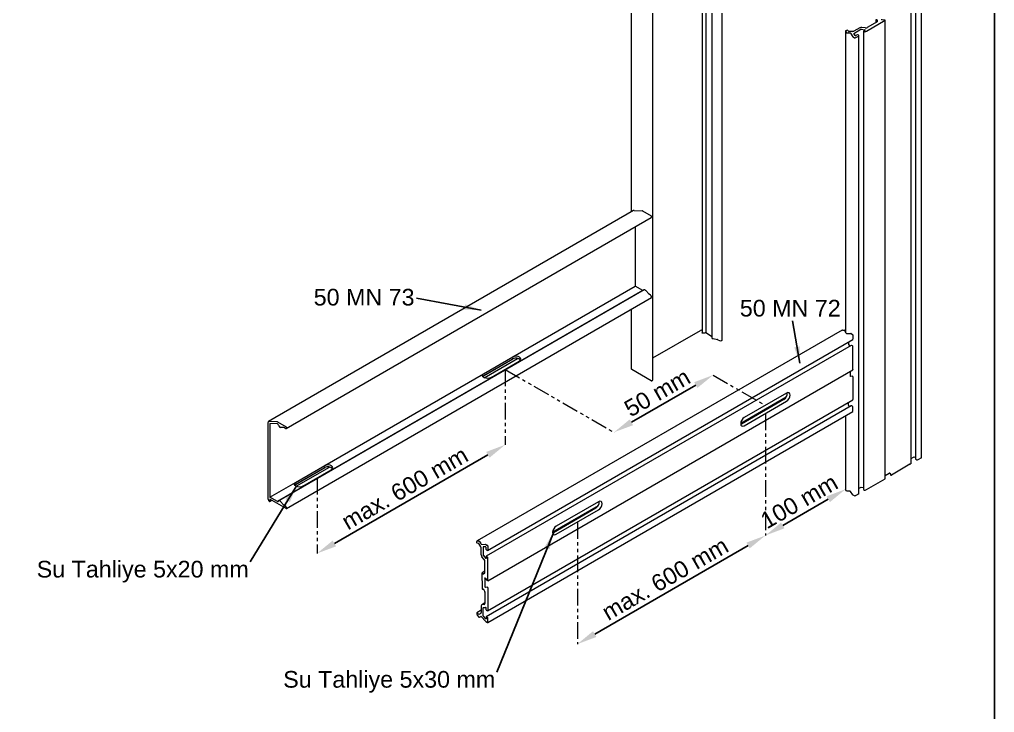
# Model space of a CAD drawing. Header units: millimetres. Extents: x 11061 to 11691, y 1937 to 2234.
# Drawn here: x 11544.6 to 11691, y 2077.5 to 2181.5 of the extents above; entities that cross this region are included whole.
import ezdxf

# ---------------------------------------------------------------- set-up
doc = ezdxf.new("R2010")
doc.units = ezdxf.units.MM
doc.linetypes.add('PHANTOM', pattern=[0.5, 0.25, -0.05, 0.05, -0.05, 0.05, -0.05])
doc.layers.add('ANTET', color=7, linetype='Continuous')
doc.dimstyles.new('ISO-25', dxfattribs={"dimtxt": 2.5, "dimasz": 2.5, "dimexe": 1.25, "dimexo": 0.625, "dimtad": 1, "dimtxsty": 'Standard', "dimcen": 2.5, "dimadec": 0, "dimazin": 0, "dimtfac": 1, "dimtmove": 0, "dimatfit": 3, "dimfxl": 1, "dimarcsym": 0})
doc.dimstyles.new('ISO-25$0', dxfattribs={"dimtxt": 2.5, "dimasz": 2.5, "dimexe": 1.25, "dimexo": 0.625, "dimtad": 1, "dimtxsty": 'Standard', "dimcen": 2.5, "dimadec": 0, "dimazin": 0, "dimtfac": 1, "dimtmove": 0, "dimatfit": 3, "dimfxl": 1, "dimarcsym": 0})

# ---------------------------------------------------------------- blocks, each defined once
blk = doc.blocks.new('*D38')
at = {"color": 0, "linetype": 'Continuous', "lineweight": -2}
for p, q in [((11668.61, 2110.99), (11668.61, 2110.99)), ((11659.17, 2105.54), (11666.01, 2109.49)), ((11656.57, 2104.04), (11656.57, 2104.04))]:
    blk.add_line(p, q, dxfattribs=at)
at = {"color": 0}
for points in [[(11666.26, 2109.05), (11665.76, 2109.92), (11668.61, 2110.99)], [(11658.92, 2105.97), (11659.42, 2105.11), (11656.57, 2104.04)]]:
    blk.add_solid(points, dxfattribs=at)
at = {"layer": 'Defpoints', "color": 0}
for p in [(11668.61, 2110.99), (11668.61, 2110.99), (11656.57, 2104.04)]:
    blk.add_point(p, dxfattribs=at)
at = {"color": 0, "lineweight": 15, "insert": (11661.64, 2109.16), "char_height": 2.5, "attachment_point": 5, "rotation": 29.9973}
blk.add_mtext('{\\fArial|b0|i0|c0|p0;100 mm}', dxfattribs=at)
blk = doc.blocks.new('*D39')
at = {"color": 0, "linetype": 'Continuous', "lineweight": -2}
for p, q in [((11656.57, 2104.04), (11656.57, 2104.04)), ((11630.94, 2089.24), (11653.97, 2102.54)), ((11628.34, 2087.74), (11628.34, 2087.74))]:
    blk.add_line(p, q, dxfattribs=at)
at = {"color": 0}
for points in [[(11654.22, 2102.11), (11653.73, 2102.97), (11656.57, 2104.04)], [(11630.69, 2089.68), (11631.19, 2088.81), (11628.34, 2087.74)]]:
    blk.add_solid(points, dxfattribs=at)
at = {"layer": 'Defpoints', "color": 0}
for p in [(11656.57, 2104.04), (11656.57, 2104.04), (11628.34, 2087.74)]:
    blk.add_point(p, dxfattribs=at)
at = {"color": 0, "lineweight": 15, "insert": (11641.51, 2097.54), "char_height": 2.5, "attachment_point": 5, "rotation": 29.9973}
blk.add_mtext('{\\fArial|b0|i0|c0|p0;max. 600 mm}', dxfattribs=at)
blk = doc.blocks.new('*D40')
at = {"color": 0, "linetype": 'Continuous', "lineweight": -2}
for p, q in [((11648.72, 2128.11), (11648.72, 2128.11)), ((11636.45, 2121.03), (11646.12, 2126.61)), ((11633.85, 2119.53), (11633.85, 2119.53))]:
    blk.add_line(p, q, dxfattribs=at)
at = {"color": 0}
for points in [[(11646.37, 2126.18), (11645.87, 2127.04), (11648.72, 2128.11)], [(11636.2, 2121.46), (11636.7, 2120.59), (11633.85, 2119.53)]]:
    blk.add_solid(points, dxfattribs=at)
at = {"layer": 'Defpoints', "color": 0}
for p in [(11648.72, 2128.11), (11648.72, 2128.11), (11633.85, 2119.53)]:
    blk.add_point(p, dxfattribs=at)
at = {"color": 0, "lineweight": 15, "insert": (11640.33, 2125.46), "char_height": 2.5, "attachment_point": 5, "rotation": 29.9973}
blk.add_mtext('{\\fArial|b0|i0|c0|p0;50 mm}', dxfattribs=at)
blk = doc.blocks.new('*D41')
at = {"color": 0, "linetype": 'Continuous', "lineweight": -2}
for p, q in [((11617.5, 2117.65), (11617.5, 2117.65)), ((11591.86, 2102.85), (11614.9, 2116.15)), ((11589.26, 2101.35), (11589.26, 2101.35))]:
    blk.add_line(p, q, dxfattribs=at)
at = {"color": 0}
for points in [[(11615.15, 2115.71), (11614.65, 2116.58), (11617.5, 2117.65)], [(11591.61, 2103.28), (11592.11, 2102.41), (11589.26, 2101.35)]]:
    blk.add_solid(points, dxfattribs=at)
at = {"layer": 'Defpoints', "color": 0}
for p in [(11617.5, 2117.65), (11617.5, 2117.65), (11589.26, 2101.35)]:
    blk.add_point(p, dxfattribs=at)
at = {"color": 0, "lineweight": 15, "insert": (11602.43, 2111.14), "char_height": 2.5, "attachment_point": 5, "rotation": 29.9973}
blk.add_mtext('{\\fArial|b0|i0|c0|p0;max. 600 mm}', dxfattribs=at)
blk = doc.blocks.new('MN50.S.1')
at = {"color": 252}
blk.add_lwpolyline([(9907.25, 888.56), (9907.25, 1185.56), (10117.25, 1185.56), (10117.25, 888.56)], close=True, dxfattribs=at)

msp = doc.modelspace()

# ---------------------------------------------------------------- linework, layer by layer
at = {"color": 7, "linetype": 'Continuous', "lineweight": 15}
for p, q in [((11647.059, 2202.934), (11647.059, 2134.446)), ((11647.607, 2202.971), (11647.607, 2134.482)), ((11648.516, 2202.224), (11648.516, 2133.735)), ((11650.064, 2133.343), (11650.064, 2201.832)), ((11636.424, 2197.546), (11636.424, 2152.59)), ((11639.648, 2127.373), (11639.648, 2195.862)), ((11679.128, 2184.225), (11679.128, 2115.491)), ((11679.991, 2115.724), (11679.991, 2184.458)), ((11678.457, 2114.863), (11678.457, 2183.597)), ((11674.543, 2181.298), (11671.743, 2179.682)), ((11673.325, 2181.085), (11671.851, 2180.234)), ((11673.125, 2181.445), (11673.125, 2180.97)), ((11673.283, 2181.41), (11673.185, 2181.41)), ((11673.343, 2181.376), (11673.343, 2181.11)), ((11674.516, 2181.356), (11674.047, 2181.429)), ((11674.56, 2112.589), (11674.56, 2181.323)), ((11668.607, 2179.721), (11668.607, 2134.533)), ((11668.616, 2179.692), (11668.748, 2179.483)), ((11668.821, 2179.881), (11668.651, 2179.783)), ((11669.028, 2179.696), (11668.919, 2179.868)), ((11669.653, 2179.674), (11669.084, 2179.674)), ((11669.856, 2179.376), (11670.91, 2179.985)), ((11670.736, 2180.227), (11669.865, 2179.724)), ((11670.968, 2179.994), (11671.504, 2179.911)), ((11671.561, 2180.189), (11671.025, 2180.272)), ((11671.279, 2179.694), (11671.279, 2110.96)), ((11671.297, 2179.718), (11671.53, 2179.853)), ((11671.431, 2179.592), (11671.297, 2179.669)), ((11671.739, 2179.68), (11671.552, 2179.589)), ((11668.832, 2179.448), (11669.222, 2179.448)), ((11669.363, 2179.391), (11669.692, 2178.868)), ((11669.727, 2178.837), (11669.961, 2178.702)), ((11670.023, 2179.053), (11669.842, 2179.34)), ((11670.045, 2178.702), (11670.427, 2178.922)), ((11670.364, 2179.18), (11670.122, 2179.04)), ((11670.431, 2178.925), (11670.587, 2179.032)), ((11670.582, 2179.102), (11670.449, 2179.18)), ((11670.608, 2110.332), (11670.608, 2179.066)), ((11636.787, 2152.8), (11581.971, 2121.155)), ((11636.847, 2152.814), (11638.047, 2152.767)), ((11638.137, 2152.738), (11639.44, 2151.986)), ((11639.482, 2151.913), (11639.482, 2151.851)), ((11584.617, 2120.097), (11639.432, 2151.741)), ((11637, 2150.337), (11637, 2141.44)), ((11638.146, 2140.779), (11583.331, 2109.134)), ((11638.357, 2140.879), (11583.542, 2109.235)), ((11618.649, 2130.846), (11637, 2141.44)), ((11638.146, 2140.779), (11637, 2141.44)), ((11639.055, 2140.277), (11638.596, 2140.79)), ((11639.312, 2140.118), (11639.1, 2140.24)), ((11584.655, 2108.091), (11639.47, 2139.735)), ((11639.482, 2139.762), (11639.482, 2139.824)), ((11636.424, 2137.977), (11636.424, 2129.057)), ((11668.104, 2134.858), (11613.289, 2103.214)), ((11639.648, 2130.671), (11646.822, 2134.813)), ((11647.034, 2134.813), (11647.059, 2134.799)), ((11647.458, 2134.411), (11647.119, 2134.411)), ((11647.607, 2134.482), (11647.501, 2134.421)), ((11647.607, 2134.482), (11648.497, 2133.969)), ((11668.134, 2134.865), (11668.381, 2134.855)), ((11668.453, 2134.799), (11668.648, 2134.462)), ((11668.767, 2134.368), (11669.385, 2134.344)), ((11669.43, 2134.33), (11669.664, 2134.195)), ((11614.857, 2101.808), (11669.673, 2133.452)), ((11648.714, 2133.572), (11649.387, 2133.431)), ((11649.442, 2133.411), (11649.654, 2133.288)), ((11649.993, 2133.288), (11650.046, 2133.319)), ((11669.027, 2133.08), (11669.027, 2132.731)), ((11669.706, 2133.677), (11669.691, 2133.487)), ((11669.706, 2134.122), (11669.706, 2133.681)), ((11669.464, 2132.557), (11614.649, 2100.913)), ((11669.048, 2132.676), (11669.246, 2132.431)), ((11669.628, 2132.477), (11669.494, 2132.554)), ((11669.706, 2132.166), (11669.691, 2132.373)), ((11669.706, 2128.928), (11669.706, 2132.162)), ((11614.236, 2128.299), (11618.649, 2130.846)), ((11614.236, 2128.005), (11618.649, 2130.552)), ((11614.314, 2128.058), (11618.557, 2130.507)), ((11614.362, 2127.714), (11619.366, 2130.603)), ((11615.375, 2127.74), (11619.618, 2130.189)), ((11614.879, 2097.257), (11669.694, 2128.901)), ((11639.44, 2127.245), (11636.512, 2128.935)), ((11669.282, 2128.663), (11669.282, 2127.982)), ((11590.416, 2114.548), (11614.236, 2128.299)), ((11614.139, 2127.899), (11614.236, 2128.005)), ((11639.578, 2127.275), (11639.525, 2127.245)), ((11669.642, 2127.93), (11669.345, 2127.903)), ((11669.706, 2127.851), (11669.706, 2124.617)), ((11659.755, 2125.413), (11653.391, 2121.739)), ((11614.857, 2092.744), (11669.673, 2124.389)), ((11659.671, 2124.772), (11652.861, 2120.841)), ((11659.331, 2124.433), (11652.967, 2120.759)), ((11653.391, 2120.514), (11659.755, 2124.188)), ((11669.027, 2123.614), (11669.027, 2124.016)), ((11669.706, 2124.613), (11669.691, 2124.423)), ((11669.464, 2123.493), (11614.649, 2091.849)), ((11614.879, 2090.986), (11669.694, 2122.63)), ((11669.229, 2123.358), (11669.052, 2123.556)), ((11669.628, 2123.413), (11669.494, 2123.49)), ((11669.706, 2123.103), (11669.691, 2123.309)), ((11669.706, 2122.657), (11669.706, 2123.098)), ((11581.909, 2109.465), (11581.909, 2121.018)), ((11582.032, 2121.169), (11583.232, 2121.123)), ((11583.322, 2121.094), (11584.625, 2120.342)), ((11668.607, 2122.002), (11668.607, 2110.988)), ((11583.331, 2120.795), (11582.185, 2120.839)), ((11582.185, 2120.839), (11582.185, 2109.796)), ((11583.529, 2120.474), (11583.411, 2120.705)), ((11584.24, 2120.246), (11583.781, 2120.264)), ((11584.497, 2120.109), (11584.285, 2120.232)), ((11584.667, 2120.268), (11584.667, 2120.207)), ((11652.967, 2120.759), (11652.87, 2120.714)), ((11678.457, 2115.608), (11678.805, 2115.809)), ((11678.868, 2115.817), (11679.128, 2115.762)), ((11679.146, 2115.467), (11679.28, 2115.39)), ((11679.401, 2115.387), (11679.588, 2115.477)), ((11679.591, 2115.479), (11679.973, 2115.7)), ((11586.004, 2112), (11590.416, 2114.548)), ((11586.004, 2111.707), (11590.416, 2114.254)), ((11586.082, 2111.759), (11590.324, 2114.209)), ((11586.129, 2111.416), (11591.133, 2114.304)), ((11587.142, 2111.441), (11591.385, 2113.89)), ((11678.276, 2114.72), (11675.476, 2113.103)), ((11678.436, 2114.83), (11678.28, 2114.722)), ((11671.743, 2110.948), (11674.543, 2112.565)), ((11674.56, 2113.065), (11675.15, 2113.405)), ((11675.25, 2113.389), (11675.376, 2113.119)), ((11582.185, 2109.796), (11586.004, 2112)), ((11585.907, 2111.6), (11586.004, 2111.707)), ((11668.748, 2110.749), (11668.616, 2110.958)), ((11670.91, 2111.251), (11670.608, 2111.077)), ((11671.279, 2111.212), (11670.968, 2111.26)), ((11671.297, 2110.936), (11671.431, 2110.859)), ((11671.552, 2110.856), (11671.739, 2110.946)), ((11582.173, 2109.132), (11582.5, 2109.321)), ((11583.331, 2109.134), (11582.185, 2109.796)), ((11584.625, 2108.094), (11582.185, 2109.502)), ((11582.185, 2109.502), (11582.185, 2109.159)), ((11669.222, 2110.715), (11668.832, 2110.715)), ((11669.692, 2110.135), (11669.363, 2110.658)), ((11669.961, 2109.968), (11669.727, 2110.103)), ((11670.427, 2110.189), (11670.045, 2109.968)), ((11670.587, 2110.299), (11670.431, 2110.191)), ((11582.079, 2109.171), (11582.143, 2109.135)), ((11583.331, 2109.134), (11583.331, 2109.134)), ((11583.529, 2109.227), (11583.411, 2109.132)), ((11584.24, 2108.633), (11583.781, 2109.146)), ((11584.497, 2108.473), (11584.285, 2108.596)), ((11584.667, 2108.118), (11584.667, 2108.18)), ((11631.438, 2108.474), (11624.628, 2104.542)), ((11631.098, 2108.135), (11624.734, 2104.461)), ((11631.522, 2109.115), (11625.158, 2105.441)), ((11625.158, 2104.216), (11631.522, 2107.89)), ((11624.734, 2104.461), (11624.637, 2104.415)), ((11613.258, 2102.949), (11613.258, 2103.145)), ((11613.521, 2102.862), (11613.318, 2102.869)), ((11613.319, 2103.221), (11613.566, 2103.211)), ((11613.853, 2102.332), (11613.569, 2102.824)), ((11613.638, 2103.155), (11613.833, 2102.818)), ((11613.915, 2101.117), (11613.915, 2102.123)), ((11613.952, 2102.724), (11614.57, 2102.7)), ((11614.212, 2102.304), (11614.212, 2101.087)), ((11614.576, 2102.322), (11614.237, 2102.335)), ((11614.615, 2102.686), (11614.849, 2102.551)), ((11614.636, 2101.963), (11614.636, 2102.242)), ((11614.891, 2102.032), (11614.876, 2101.843)), ((11614.891, 2102.478), (11614.891, 2102.037)), ((11614.361, 2100.421), (11614.021, 2100.844)), ((11614.233, 2101.032), (11614.573, 2100.61)), ((11614.636, 2100.885), (11614.636, 2100.616)), ((11614.812, 2101.813), (11614.679, 2101.89)), ((11614.812, 2100.833), (11614.679, 2100.91)), ((11614.891, 2100.522), (11614.876, 2100.729)), ((11614.891, 2097.284), (11614.891, 2100.518)), ((11614.467, 2098.445), (11614.467, 2100.148)), ((11614.042, 2097.309), (11614.042, 2098.411)), ((11614.467, 2098.676), (11614.055, 2098.439)), ((11614.164, 2098.319), (11614.115, 2098.404)), ((11614.224, 2098.285), (11614.454, 2098.418)), ((11614.467, 2097.642), (11614.467, 2096.338)), ((11614.827, 2097.279), (11614.53, 2097.648)), ((11614.106, 2097.199), (11614.042, 2097.309)), ((11614.106, 2097.199), (11614.042, 2097.162)), ((11614.042, 2097.162), (11614.042, 2096.059)), ((11614.827, 2096.286), (11614.53, 2096.259)), ((11614.891, 2096.207), (11614.891, 2092.973)), ((11614.115, 2095.983), (11614.164, 2096.012)), ((11614.164, 2096.011), (11614.115, 2095.983)), ((11614.224, 2095.977), (11614.454, 2095.577)), ((11614.467, 2095.536), (11614.467, 2093.833)), ((11613.915, 2093.501), (11613.915, 2092.495)), ((11614.467, 2093.92), (11613.977, 2093.638)), ((11614.361, 2093.682), (11614.021, 2093.651)), ((11614.233, 2093.218), (11614.573, 2093.248)), ((11613.258, 2092.428), (11613.258, 2092.232)), ((11613.915, 2092.828), (11613.27, 2092.456)), ((11613.521, 2092.211), (11613.318, 2092.438)), ((11613.319, 2092.085), (11613.566, 2091.81)), ((11613.853, 2092.358), (11613.569, 2092.193)), ((11613.638, 2091.783), (11613.834, 2091.896)), ((11613.638, 2091.783), (11613.833, 2091.895)), ((11613.952, 2091.851), (11614.57, 2091.161)), ((11614.212, 2091.97), (11614.212, 2093.188)), ((11614.576, 2091.533), (11614.237, 2091.912)), ((11614.636, 2092.9), (11614.636, 2093.169)), ((11614.636, 2091.822), (11614.636, 2091.543)), ((11614.812, 2092.749), (11614.679, 2092.826)), ((11614.812, 2091.769), (11614.679, 2091.846)), ((11614.891, 2092.969), (11614.876, 2092.779)), ((11614.615, 2091.124), (11614.849, 2090.989)), ((11614.891, 2091.459), (11614.876, 2091.665)), ((11614.891, 2091.013), (11614.891, 2091.454))]:
    msp.add_line(p, q, dxfattribs=at)
at = {"color": 0, "linetype": 'PHANTOM', "lineweight": 0, "ltscale": 10}
for p, q in [((11617.496, 2128.964), (11633.847, 2119.525)), ((11617.496, 2128.964), (11617.496, 2117.645)), ((11648.719, 2128.11), (11656.573, 2123.576)), ((11656.573, 2122.351), (11656.573, 2104.041)), ((11589.264, 2112.666), (11589.264, 2101.347)), ((11628.34, 2106.053), (11628.34, 2087.742))]:
    msp.add_line(p, q, dxfattribs=at)
at = {"color": 7, "linetype": 'Continuous', "lineweight": 15, "flags": 128}
for points in [[(11673.143, 2181.47), (11673.132, 2181.461), (11673.126, 2181.452), (11673.125, 2181.442), (11673.13, 2181.432), (11673.139, 2181.423), (11673.152, 2181.416), (11673.168, 2181.412), (11673.185, 2181.41)], [(11673.283, 2181.41), (11673.295, 2181.41), (11673.306, 2181.408), (11673.316, 2181.405), (11673.325, 2181.4), (11673.333, 2181.395), (11673.338, 2181.389), (11673.342, 2181.383), (11673.343, 2181.376)], [(11674.02, 2181.487), (11674.011, 2181.479), (11674.005, 2181.471), (11674.003, 2181.462), (11674.005, 2181.453), (11674.011, 2181.445), (11674.02, 2181.438), (11674.033, 2181.432), (11674.047, 2181.429)], [(11674.543, 2181.298), (11674.552, 2181.305), (11674.558, 2181.314), (11674.56, 2181.323), (11674.558, 2181.332), (11674.552, 2181.34), (11674.543, 2181.347), (11674.53, 2181.353), (11674.516, 2181.356)], [(11671.53, 2179.853), (11671.54, 2179.86), (11671.546, 2179.869), (11671.548, 2179.878), (11671.546, 2179.887), (11671.54, 2179.895), (11671.53, 2179.902), (11671.518, 2179.908), (11671.504, 2179.911)], [(11670.587, 2179.032), (11670.597, 2179.04), (11670.604, 2179.049), (11670.608, 2179.058), (11670.608, 2179.068), (11670.606, 2179.078), (11670.601, 2179.087), (11670.593, 2179.095), (11670.582, 2179.102)], [(11639.482, 2151.851), (11639.479, 2151.815), (11639.469, 2151.784), (11639.454, 2151.759), (11639.432, 2151.741), (11639.432, 2151.741)], [(11638.146, 2140.779), (11638.158, 2140.773), (11638.166, 2140.77)], [(11638.596, 2140.79), (11638.564, 2140.822), (11638.53, 2140.85), (11638.495, 2140.871), (11638.461, 2140.885), (11638.428, 2140.892), (11638.397, 2140.892), (11638.368, 2140.885), (11638.357, 2140.879)], [(11639.47, 2139.735), (11639.47, 2139.735), (11639.475, 2139.739), (11639.479, 2139.745), (11639.481, 2139.753), (11639.482, 2139.762)], [(11647.119, 2134.411), (11647.101, 2134.412), (11647.086, 2134.417), (11647.073, 2134.424), (11647.063, 2134.432), (11647.059, 2134.442), (11647.059, 2134.446)], [(11648.516, 2133.955), (11648.508, 2133.962), (11648.497, 2133.969)], [(11648.516, 2133.735), (11648.517, 2133.722), (11648.525, 2133.694), (11648.54, 2133.667), (11648.563, 2133.642), (11648.593, 2133.619), (11648.628, 2133.6), (11648.669, 2133.584), (11648.714, 2133.572)], [(11619.618, 2130.189), (11619.774, 2130.321), (11619.837, 2130.478), (11619.796, 2130.636), (11619.659, 2130.776), (11619.442, 2130.876), (11619.178, 2130.925), (11618.9, 2130.914), (11618.649, 2130.846)], [(11669.706, 2128.928), (11669.705, 2128.917), (11669.7, 2128.907), (11669.694, 2128.901), (11669.694, 2128.901)], [(11615.375, 2127.74), (11615.146, 2127.649), (11614.875, 2127.613), (11614.6, 2127.636), (11614.359, 2127.716), (11614.184, 2127.841), (11614.1, 2127.994), (11614.119, 2128.154), (11614.236, 2128.299)], [(11659.755, 2124.188), (11659.958, 2124.352), (11660.13, 2124.584), (11660.245, 2124.849), (11660.285, 2125.107), (11660.245, 2125.318), (11660.13, 2125.45), (11659.958, 2125.484), (11659.755, 2125.413)], [(11653.391, 2121.739), (11653.188, 2121.575), (11653.016, 2121.343), (11652.901, 2121.078), (11652.861, 2120.821), (11652.901, 2120.61), (11653.016, 2120.477), (11653.188, 2120.444), (11653.391, 2120.514)], [(11591.385, 2113.89), (11591.542, 2114.023), (11591.604, 2114.179), (11591.564, 2114.338), (11591.426, 2114.477), (11591.21, 2114.578), (11590.945, 2114.626), (11590.668, 2114.616), (11590.416, 2114.548)], [(11587.142, 2111.441), (11586.913, 2111.351), (11586.642, 2111.315), (11586.367, 2111.338), (11586.126, 2111.418), (11585.951, 2111.542), (11585.867, 2111.695), (11585.886, 2111.855), (11586.004, 2112)], [(11583.781, 2109.146), (11583.749, 2109.178), (11583.715, 2109.206), (11583.68, 2109.227), (11583.646, 2109.241), (11583.612, 2109.248), (11583.581, 2109.248), (11583.553, 2109.241), (11583.529, 2109.227)], [(11631.522, 2107.89), (11631.725, 2108.054), (11631.897, 2108.286), (11632.012, 2108.551), (11632.053, 2108.808), (11632.012, 2109.019), (11631.897, 2109.152), (11631.725, 2109.185), (11631.522, 2109.115)], [(11625.158, 2105.441), (11624.955, 2105.277), (11624.783, 2105.045), (11624.668, 2104.78), (11624.628, 2104.522), (11624.668, 2104.311), (11624.783, 2104.179), (11624.955, 2104.145), (11625.158, 2104.216)], [(11614.636, 2100.616), (11614.635, 2100.604), (11614.631, 2100.595), (11614.624, 2100.588), (11614.615, 2100.586), (11614.605, 2100.587), (11614.594, 2100.591), (11614.583, 2100.599), (11614.573, 2100.61)], [(11614.876, 2101.843), (11614.874, 2101.831), (11614.87, 2101.821), (11614.863, 2101.813), (11614.855, 2101.807), (11614.846, 2101.804), (11614.836, 2101.804), (11614.824, 2101.807), (11614.812, 2101.813)], [(11614.042, 2098.411), (11614.044, 2098.424), (11614.05, 2098.434), (11614.058, 2098.44), (11614.069, 2098.441), (11614.081, 2098.438), (11614.093, 2098.43), (11614.105, 2098.418), (11614.115, 2098.404)], [(11614.164, 2098.319), (11614.17, 2098.309), (11614.178, 2098.301), (11614.186, 2098.293), (11614.194, 2098.288), (11614.202, 2098.284), (11614.21, 2098.282), (11614.217, 2098.282), (11614.224, 2098.285)], [(11614.467, 2097.642), (11614.468, 2097.654), (11614.472, 2097.664), (11614.479, 2097.67), (11614.488, 2097.673), (11614.498, 2097.672), (11614.509, 2097.667), (11614.52, 2097.659), (11614.53, 2097.648)], [(11614.891, 2097.284), (11614.89, 2097.273), (11614.885, 2097.263), (11614.879, 2097.257), (11614.87, 2097.254), (11614.86, 2097.255), (11614.849, 2097.26), (11614.838, 2097.268), (11614.827, 2097.279)], [(11614.042, 2096.059), (11614.044, 2096.044), (11614.05, 2096.028), (11614.058, 2096.013), (11614.069, 2095.999), (11614.081, 2095.989), (11614.093, 2095.982), (11614.105, 2095.98), (11614.115, 2095.983)], [(11614.164, 2096.011), (11614.17, 2096.014), (11614.178, 2096.014), (11614.186, 2096.012), (11614.194, 2096.008), (11614.202, 2096.003), (11614.21, 2095.995), (11614.217, 2095.986), (11614.224, 2095.977)], [(11613.318, 2092.438), (11613.308, 2092.447), (11613.297, 2092.454), (11613.287, 2092.458), (11613.277, 2092.458), (11613.269, 2092.455), (11613.263, 2092.449), (11613.259, 2092.44), (11613.258, 2092.428)], [(11614.876, 2092.779), (11614.874, 2092.767), (11614.87, 2092.757), (11614.863, 2092.749), (11614.855, 2092.743), (11614.846, 2092.741), (11614.836, 2092.741), (11614.824, 2092.743), (11614.812, 2092.749)], [(11614.576, 2091.533), (11614.586, 2091.523), (11614.597, 2091.517), (11614.607, 2091.513), (11614.617, 2091.513), (11614.625, 2091.516), (11614.631, 2091.522), (11614.635, 2091.531), (11614.636, 2091.543)]]:
    msp.add_lwpolyline(points, dxfattribs=at)
at = {"color": 7, "linetype": 'Continuous', "lineweight": 15}
for centre, radius, start, end in [((11673.313, 2181.113), 0.0302, 294.37549, 354.30926), ((11668.672, 2179.722), 0.0643, 109.83503, 208.14806), ((11668.862, 2179.81), 0.0819, 45.24899, 120.16477), ((11669.079, 2179.741), 0.0675, 221.22888, 274.75247), ((11669.661, 2180.106), 0.433, 268.8557, 298.04002), ((11670.947, 2179.818), 0.46, 80.22815, 117.35787), ((11670.953, 2179.903), 0.0921, 80.23, 117.35532), ((11671.306, 2179.694), 0.0262, 110.78282, 249.21533), ((11671.495, 2179.717), 0.14, 242.80692, 294.30553), ((11671.639, 2180.643), 0.461, 260.22954, 297.35649), ((11671.713, 2179.733), 0.0592, 295.76765, 299.99472), ((11668.824, 2179.549), 0.101, 221.22815, 274.75275), ((11669.236, 2179.28), 0.169, 41.22816, 94.75238), ((11669.774, 2178.924), 0.099, 214.06666, 241.57003), ((11669.865, 2179.352), 0.0257, 109.83946, 208.14436), ((11670.003, 2178.784), 0.0922, 242.61009, 297.39053), ((11670.081, 2179.111), 0.0819, 225.24945, 300.16431), ((11670.406, 2179.098), 0.0922, 62.60894, 117.39167), ((11670.401, 2178.967), 0.0519, 299.90053, 304.51483), ((11636.84, 2152.704), 0.11, 86.59667, 119.43852), ((11638.033, 2152.569), 0.198, 58.43432, 85.94616), ((11639.39, 2151.908), 0.0922, 2.60934, 57.39066), ((11639.196, 2140.401), 0.187, 221.21889, 239.17451), ((11639.114, 2139.807), 0.369, 2.60703, 57.39343), ((11646.928, 2134.608), 0.231, 62.61013, 117.39029), ((11647.46, 2134.497), 0.0866, 268.86948, 298.03422), ((11668.131, 2134.81), 0.0548, 86.60125, 119.43394), ((11668.361, 2134.756), 0.101, 25.24669, 78.78039), ((11668.8, 2134.534), 0.169, 205.24656, 258.78088), ((11669.378, 2134.245), 0.099, 58.4357, 85.94384), ((11669.614, 2134.117), 0.0922, 2.60576, 57.393), ((11649.351, 2133.247), 0.187, 60.83315, 78.78099), ((11649.824, 2133.616), 0.369, 242.61064, 297.3888), ((11650.034, 2133.346), 0.0302, 294.37072, 354.32094), ((11669.119, 2132.735), 0.0921, 182.64168, 219.77044), ((11669.649, 2133.487), 0.0419, 304.10162, 0.35054), ((11669.654, 2133.681), 0.0519, 355.48316, 0.09517), ((11669.476, 2132.529), 0.0302, 54.38655, 114.30675), ((11669.552, 2132.359), 0.14, 5.69115, 57.19688), ((11669.647, 2132.162), 0.0592, 0.00228, 4.22912), ((11618.952, 2129.82), 0.793, 112.47064, 119.85604), ((11619.08, 2129.663), 0.988, 43.87341, 115.88857), ((11636.575, 2129.072), 0.151, 185.69612, 245.62496), ((11614.624, 2127.517), 0.623, 119.81738, 128.48614), ((11639.482, 2127.327), 0.0922, 242.61129, 297.3881), ((11639.528, 2127.385), 0.121, 294.37612, 354.30863), ((11669.361, 2127.981), 0.079, 178.80713, 258.78138), ((11669.627, 2127.852), 0.079, 358.80779, 78.78137), ((11658.767, 2125.365), 1.089, 301.1661, 4.94131), ((11669.649, 2124.423), 0.0419, 304.10162, 0.35054), ((11669.654, 2124.617), 0.052, 355.48451, 0.09575), ((11669.12, 2123.619), 0.0932, 182.7941, 222.61748), ((11669.476, 2123.466), 0.0302, 54.3844, 114.3089), ((11669.552, 2123.296), 0.14, 5.69062, 57.19741), ((11669.679, 2122.653), 0.0273, 302.0987, 9.21292), ((11669.647, 2123.098), 0.0592, 0.00258, 4.22971), ((11582.036, 2121.041), 0.129, 91.86106, 190.15686), ((11583.218, 2120.925), 0.198, 58.43432, 85.94616), ((11583.21, 2120.607), 0.223, 26.02005, 57.17323), ((11583.854, 2120.607), 0.351, 202.32828, 258.06342), ((11584.233, 2120.147), 0.099, 58.43299, 85.93951), ((11584.564, 2120.19), 0.105, 230.7989, 9.21093), ((11584.575, 2120.264), 0.0922, 2.60934, 57.39066), ((11678.848, 2115.726), 0.0932, 77.38388, 117.20241), ((11679.158, 2115.494), 0.0302, 185.69729, 245.62221), ((11679.343, 2115.514), 0.14, 242.80667, 294.30575), ((11679.562, 2115.53), 0.0592, 295.76759, 299.99489), ((11679.961, 2115.727), 0.0302, 294.3761, 354.30173), ((11590.719, 2113.521), 0.793, 112.47073, 119.85609), ((11590.848, 2113.364), 0.988, 43.87302, 115.88883), ((11678.25, 2114.765), 0.0519, 299.90144, 304.51369), ((11678.416, 2114.866), 0.0419, 299.64548, 355.89708), ((11674.53, 2112.592), 0.0301, 294.30319, 354.37466), ((11675.191, 2113.337), 0.079, 41.22701, 121.18722), ((11675.435, 2113.171), 0.079, 221.22701, 301.18722), ((11586.392, 2111.218), 0.624, 119.81774, 128.48578), ((11668.661, 2110.988), 0.0548, 180.56398, 213.40798), ((11670.953, 2111.169), 0.0921, 80.23, 117.35532), ((11671.31, 2110.963), 0.0302, 185.69687, 245.62111), ((11671.495, 2110.983), 0.14, 242.80692, 294.30553), ((11671.713, 2110.999), 0.0592, 295.76765, 299.99472), ((11582.278, 2109.482), 0.369, 182.60475, 237.39572), ((11668.824, 2110.816), 0.101, 221.22815, 274.75275), ((11669.236, 2110.547), 0.169, 41.22816, 94.75238), ((11669.774, 2110.19), 0.099, 214.06666, 241.57003), ((11670.003, 2110.05), 0.0922, 242.61009, 297.39053), ((11670.401, 2110.234), 0.0519, 299.90053, 304.51483), ((11670.567, 2110.335), 0.0419, 299.64409, 355.89863), ((11582.159, 2109.155), 0.0262, 230.80184, 9.20891), ((11583.373, 2109.192), 0.0707, 234.07957, 302.69819), ((11584.381, 2108.757), 0.187, 221.21889, 239.17451), ((11584.299, 2108.163), 0.369, 2.60703, 57.39343), ((11584.641, 2108.114), 0.0262, 230.80164, 9.20727), ((11630.534, 2109.066), 1.089, 301.1661, 4.94131), ((11613.321, 2103.156), 0.0643, 91.86154, 190.1585), ((11613.339, 2102.948), 0.0819, 179.83045, 254.75767), ((11613.508, 2102.795), 0.0675, 25.24638, 78.7816), ((11613.546, 2103.112), 0.101, 25.24669, 78.78039), ((11613.985, 2102.89), 0.169, 205.24656, 258.78088), ((11613.483, 2102.108), 0.433, 1.95669, 31.14397), ((11614.238, 2102.309), 0.0257, 91.86778, 190.15323), ((11614.563, 2102.601), 0.099, 58.4357, 85.94384), ((11614.555, 2102.243), 0.0819, 359.82992, 74.75947), ((11614.799, 2102.473), 0.0922, 2.60576, 57.393), ((11614.839, 2102.037), 0.0519, 355.48316, 0.09517), ((11614.375, 2101.138), 0.46, 182.63881, 219.77261), ((11614.304, 2101.091), 0.0921, 182.64168, 219.77044), ((11614.729, 2101.967), 0.0922, 182.60479, 237.39521), ((11614.662, 2100.89), 0.0262, 50.79864, 189.2158), ((11614.737, 2100.715), 0.14, 5.69115, 57.19688), ((11614.832, 2100.518), 0.0592, 0.00228, 4.22912), ((11614.007, 2100.127), 0.46, 2.63989, 39.77152), ((11614.437, 2098.442), 0.0302, 305.69495, 5.61786), ((11614.546, 2096.337), 0.079, 178.80713, 258.78138), ((11614.812, 2096.208), 0.079, 358.80779, 78.78137), ((11614.38, 2095.533), 0.0866, 1.9574, 31.1455), ((11614.045, 2093.522), 0.132, 100.54565, 189.25288), ((11614.238, 2093.192), 0.0264, 100.55105, 189.2457), ((11614.337, 2093.811), 0.132, 280.54752, 9.251), ((11614.557, 2093.171), 0.079, 358.80762, 78.78154), ((11613.49, 2092.243), 0.233, 182.79226, 222.6188), ((11613.557, 2092.234), 0.0423, 212.26454, 286.75575), ((11613.619, 2091.844), 0.0634, 212.26551, 286.75477), ((11613.863, 2091.794), 0.106, 32.26496, 106.75685), ((11613.765, 2092.48), 0.151, 305.69755, 5.62026), ((11614.305, 2091.975), 0.0932, 182.7941, 222.61748), ((11614.729, 2092.904), 0.0922, 182.60413, 237.39525), ((11614.662, 2091.826), 0.0262, 50.79797, 189.21463), ((11614.737, 2091.652), 0.14, 5.69062, 57.19741), ((11614.839, 2092.973), 0.052, 355.48451, 0.09575), ((11614.711, 2091.284), 0.187, 221.21958, 239.17199), ((11614.865, 2091.009), 0.0262, 230.79717, 9.21543), ((11614.832, 2091.454), 0.0592, 0.00258, 4.22971)]:
    msp.add_arc(centre, radius, start, end, dxfattribs=at)

# ---------------------------------------------------------------- block references
at = {"layer": 'ANTET', "color": 0}
msp.add_blockref('MN50.S.1', (1573.714, 1048.215), dxfattribs=at)

# ---------------------------------------------------------------- texts
at = {"color": 1, "char_height": 2.5, "attachment_point": 1}
for s, insert in [('{\\fArial|b0|i0|c162|p34;\\C0;50 MN 73}', (11588.754, 2141.048)), ('{\\fArial|b0|i0|c162|p34;\\C0;50 MN 72}', (11652.731, 2139.397)), ('{\\fArial|b0|i0|c162|p34;\\C0;Su Tahliye 5x20 mm}', (11547.172, 2100.238)), ('{\\fArial|b0|i0|c162|p34;\\C0;Su Tahliye 5x30 mm}', (11584.18, 2083.708))]:
    msp.add_mtext(s, dxfattribs=dict(at, insert=insert))

# ---------------------------------------------------------------- dimensions: what is measured, and where the dimension line sits
at = {"color": 7, "linetype": 'Continuous', "lineweight": 15}
for p1, p2, text, picture, middle in [((11633.847, 2119.525), (11648.719, 2128.11), '{\\fArial|b0|i0|c0|p0;50 mm}', '*D40', (11640.332, 2125.464)), ((11589.264, 2101.347), (11617.496, 2117.645), '{\\fArial|b0|i0|c0|p0;max. 600 mm}', '*D41', (11602.429, 2111.143)), ((11656.573, 2104.041), (11668.607, 2110.988), '{\\fArial|b0|i0|c0|p0;100 mm}', '*D38', (11661.639, 2109.161)), ((11628.34, 2087.742), (11656.573, 2104.041), '{\\fArial|b0|i0|c0|p0;max. 600 mm}', '*D39', (11641.506, 2097.538))]:
    dim = msp.add_aligned_dim(p1=p1, p2=p2, distance=0, text=text, dimstyle='ISO-25$0', override={"dimasz": 3, "dimexe": 0, "dimexo": 0}, dxfattribs=at)
    dim.commit()
    dim.dimension.update_dxf_attribs({"geometry": picture, "text_midpoint": middle})

# ---------------------------------------------------------------- leaders
at = {"layer": 'ANTET', "color": 0}
for points in [[(11613.895, 2137.871), (11604.171, 2139.635)], [(11661.737, 2129.876), (11660.625, 2136.245)], [(11586.144, 2111.411), (11579.222, 2100.075)], [(11624.734, 2104.461), (11616.229, 2083.544)]]:
    msp.add_leader(points, dimstyle='ISO-25', dxfattribs=at)

doc.saveas('drawing.dxf')
